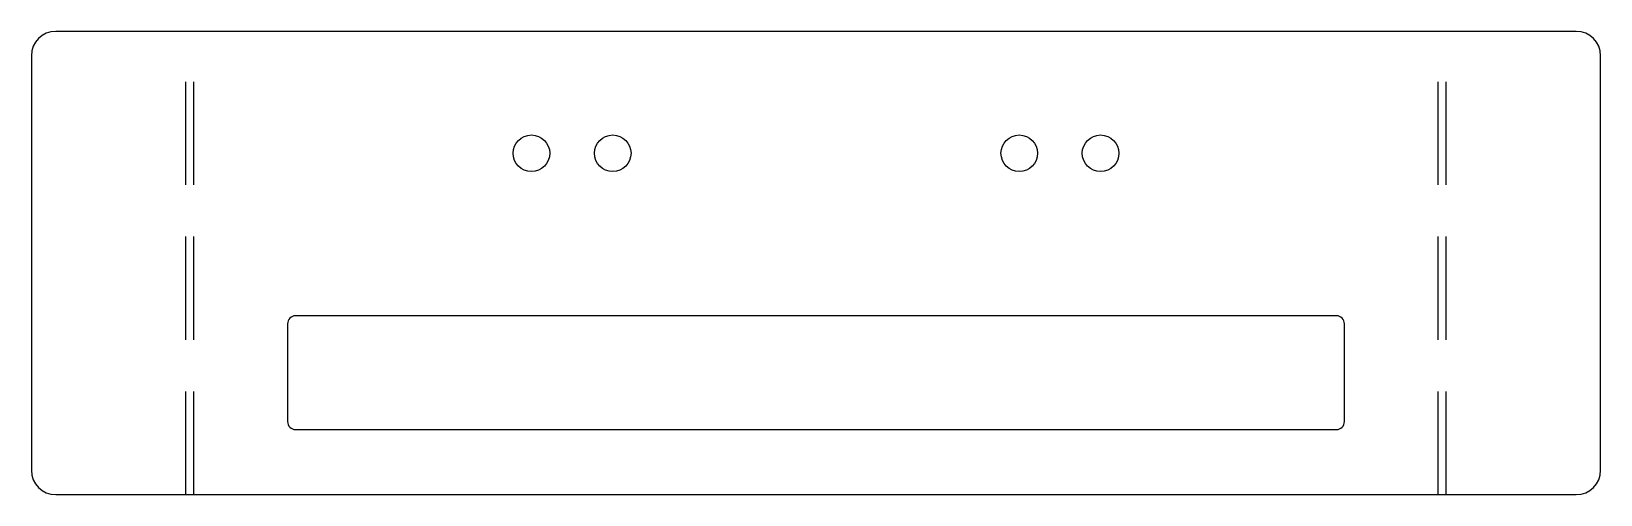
# Model space of a CAD drawing. Extents: x 0 to 193, y 0 to 57.
import ezdxf

# ---------------------------------------------------------------- set-up
doc = ezdxf.new("R2010")
doc.units = 0
doc.header["$MEASUREMENT"] = 0
doc.linetypes.add('DASHED', pattern=[19.05, 12.7, -6.35])
doc.layers.get('0').update_dxf_attribs({"linetype": 'CONTINUOUS'})

msp = doc.modelspace()

# ---------------------------------------------------------------- linework, layer by layer
for p, q in [((190, 57), (3, 57)), ((0, 54), (0, 3)), ((193, 3), (193, 54)), ((160.5, 22), (32.5, 22)), ((31.5, 21), (31.5, 9)), ((161.5, 9), (161.5, 21)), ((32.5, 8), (160.5, 8)), ((3, 0), (190, 0))]:
    msp.add_line(p, q)
at = {"linetype": 'DASHED'}
for p, q in [((19, 0), (19, 57)), ((20, 0), (20, 57)), ((173, 0), (173, 57)), ((174, 0), (174, 57))]:
    msp.add_line(p, q, dxfattribs=at)
for centre in [(61.5, 42), (71.5, 42), (121.5, 42), (131.5, 42)]:
    msp.add_circle(centre, 2.25)
for centre, radius, start, end in [((3, 54), 3, 90, 180), ((190, 54), 3, 0, 90), ((32.5, 21), 1, 90, 180), ((160.5, 21), 1, 0, 90), ((32.5, 9), 1, 180, 270), ((160.5, 9), 1, 270, 0), ((3, 3), 3, 180, 270), ((190, 3), 3, 270, 0)]:
    msp.add_arc(centre, radius, start, end)

doc.saveas('drawing.dxf')
